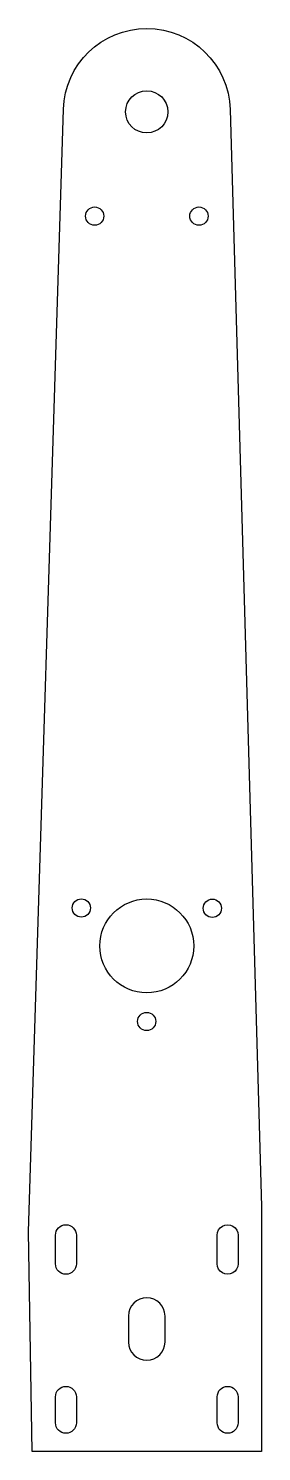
# Model space of a CAD drawing. Header units: millimetres. Extents: x -183 to -138, y -372 to -99.
import ezdxf

# ---------------------------------------------------------------- set-up
doc = ezdxf.new("R2010")
doc.units = ezdxf.units.MM
doc.layers.get('0').update_dxf_attribs({"linetype": 'CONTINUOUS'})

msp = doc.modelspace()

# ---------------------------------------------------------------- linework, layer by layer
for points in [[(-138, -372), (-182, -372), (-182.68, -329.88), (-175.99, -114.5, -0.970648), (-144.01, -114.54), (-138, -325)], [(-177.5, -330.5, -1), (-173.5, -330.5), (-173.5, -336, -1), (-177.5, -336)], [(-146.5, -330.5, -1.005524), (-142.5, -330.52), (-142.5, -336, -1.000011), (-146.5, -336)], [(-163.5, -346), (-163.5, -351, 1), (-156.5, -351), (-156.5, -346, 1)], [(-177.5, -361.5, -1), (-173.5, -361.5), (-173.5, -366.5, -1), (-177.5, -366.5)], [(-146.5, -361.5, -1), (-142.5, -361.5), (-142.5, -366.5, -1), (-146.5, -366.5)]]:
    msp.add_lwpolyline(points, format="xyb", close=True)
for centre, radius in [((-160, -115), 4.05), ((-170, -135), 1.75), ((-150, -135), 1.75), ((-172.54, -267.72), 1.75), ((-160, -275), 9), ((-147.43, -267.78), 1.75), ((-160.03, -289.5), 1.75)]:
    msp.add_circle(centre, radius)

doc.saveas('drawing.dxf')
